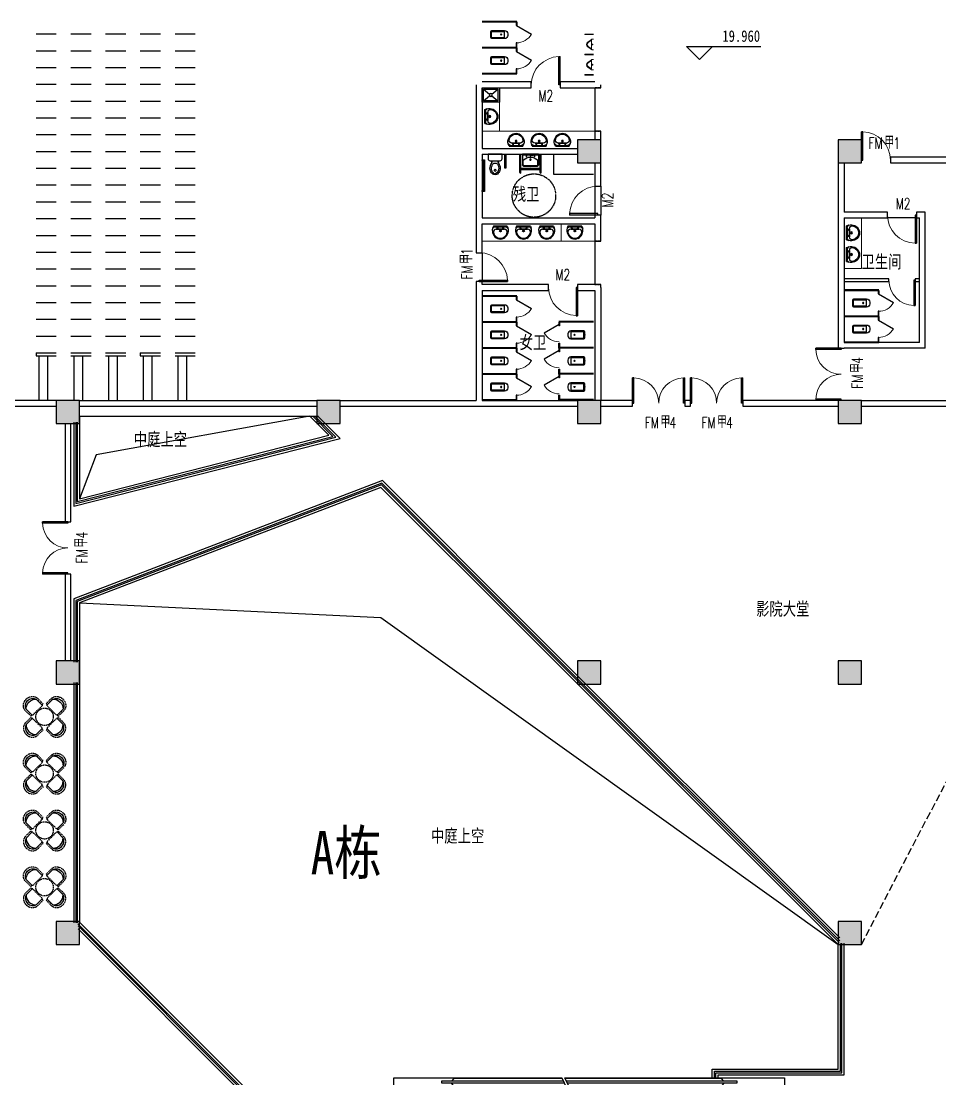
# Model space of a CAD drawing. Header units: millimetres. Extents: x 3288618 to 3380738, y 22100 to 101308.
# Drawn here: x 3326045 to 3357765, y 64648 to 101188 of the extents above; entities that cross this region are included whole.
import ezdxf

# ---------------------------------------------------------------- set-up
doc = ezdxf.new("R2010")
doc.units = ezdxf.units.MM
doc.header["$MEASUREMENT"] = 0
doc.linetypes.add('DASH', pattern=[0.35, 0.25, -0.1])
doc.linetypes.add('DASHED2', pattern=[0.375, 0.25, -0.125])
doc.layers.get('0').update_dxf_attribs({"linetype": 'CONTINUOUS'})
for name, color, linetype in [('0-商铺线', 2, 'CONTINUOUS'), ('COLUMN', 255, 'CONTINUOUS'), ('DIM_ELEV', 3, 'CONTINUOUS'), ('DIM_SYMB', 3, 'CONTINUOUS'), ('LATRINE', 6, 'CONTINUOUS'), ('LVTRY', 6, 'CONTINUOUS'), ('PUB_HATCH', 251, 'CONTINUOUS'), ('STAIR', 2, 'CONTINUOUS'), ('WALL', 255, 'CONTINUOUS'), ('WINDOW', 4, 'CONTINUOUS'), ('家具', 251, 'CONTINUOUS'), ('挑空洞投影线', 8, 'CONTINUOUS'), ('文字', 7, 'CONTINUOUS'), ('栏杆', 212, 'CONTINUOUS'), ('门窗', 40, 'CONTINUOUS')]:
    doc.layers.add(name, color=color, linetype=linetype)
doc.layers.add('A-AREA-LINE', color=4, linetype='CONTINUOUS', lineweight=15)
doc.layers.add('P-SANR-FIXT', color=6, linetype='CONTINUOUS', lineweight=15)
doc.styles.add('-宋体', font='', dxfattribs={"width": 0.8})
doc.styles.add('_TCH_DIM', font='', dxfattribs={"width": 0.8})
doc.styles.add('_TCH_SPACE', font='SIMPLEX', dxfattribs={"height": 5, "bigfont": 'GBCBIG'})
doc.styles.add('STYLE2', font='', dxfattribs={"width": 0.8, "height": 800})
doc.styles.get('-宋体').set_extended_font_data('SimSun')
doc.styles.get('_TCH_DIM').set_extended_font_data('SimSun')
doc.styles.get('STYLE2').set_extended_font_data('SimSun')

# ---------------------------------------------------------------- blocks, each defined once
blk = doc.blocks.new('单个小便斗 - 单个小便斗-V15-1F')
at = {"layer": 'P-SANR-FIXT'}
for p, q in [((-360, 300), (-340, 300)), ((-360, 300), (-360, 0)), ((-340, 300), (-340, 0)), ((-180, 0), (-180, 44)), ((-171, 73), (-82, 200)), ((-66, 189), (-147, 73)), ((-147, 73), (147, 73)), ((147, 73), (66, 189)), ((171, 73), (82, 200)), ((180, 0), (180, 44)), ((360, 300), (340, 300)), ((340, 300), (340, 0)), ((360, 300), (360, 0))]:
    blk.add_line(p, q, dxfattribs=at)
blk.add_circle((0, 35), 15, dxfattribs=at)
for centre, radius, start, end in [((-130, 44), 50, 145, 180), ((0, 143), 100, 35, 145), ((0, 143), 80, 35, 145), ((130, 44), 50, 360, 35)]:
    blk.add_arc(centre, radius, start, end, dxfattribs=at)
blk = doc.blocks.new('$TCHSYS$APDOOR2D')
blk.add_line((0.5, 0), (0, 0.866))
at = {"lineweight": 13}
blk.add_arc((0.5, 0), 1, 120, 180, dxfattribs=at)
blk = doc.blocks.new('$lvtry$00000202')
for p, q in [((-140, -40, 0), (-140, -480, 0)), ((-110, -40, 0), (-110, -470, 0)), ((100, 0, 0), (-100, 0, 0)), ((100, -30, 0), (-100, -30, 0)), ((110, -470, 0), (110, -40, 0)), ((140, -480, 0), (140, -40, 0)), ((140, -470, 0), (-140, -470, 0)), ((-30, -590, 0), (30, -590, 0))]:
    blk.add_line(p, q)
blk.add_circle((0, -359, 0), 20)
for centre, radius, start, end in [((-100, -40, 0), 40, 90, 180), ((-100, -40, 0), 10, 90, 180), ((100, -40, 0), 40, 0, 90), ((100, -40, 0), 10, 0, 90), ((-30, -480, 0), 110, 180, 270), ((30, -480, 0), 110, 270, 0)]:
    blk.add_arc(centre, radius, start, end)
blk.add_point((0, 0))
blk = doc.blocks.new('_LV12')
for p, q in [((-250, -50), (-39, -219)), ((-250, -450), (-39, -281)), ((39, -219), (250, -50)), ((39, -281), (250, -450))]:
    blk.add_line(p, q)
for points in [[(300, -500), (300, 0), (-300, 0), (-300, -500)], [(250, -450), (250, -50), (-250, -50), (-250, -450)]]:
    blk.add_lwpolyline(points, close=True)
blk.add_circle((0, -250), 50)
blk = doc.blocks.new('$plan$00000379')
for p, q in [((-575, 18), (-536, 18)), ((-572, 18), (-572, 18)), ((-536, -22), (-576, -21))]:
    blk.add_line(p, q)
for points in [[(-285, -110, -0.082371), (-434, -171, -0.174047), (-592, -152, -0.152847), (-702, -46, -0.25487), (-702, 46, -0.135193), (-607, 144, -0.19268), (-434, 171, -0.066715), (-320, 128, 0.008412), (-285, 110), (-220, 110), (-220, -110)], [(-307, -1, -0.073764), (-317, -64, -0.219411), (-337, -85, -0.018016), (-436, -122, -0.163008), (-533, -122, -0.084559), (-606, -92, -0.185519), (-666, -26, -0.252786), (-658, 39, -0.083694), (-606, 90, -0.078323), (-556, 115, -0.086951), (-477, 126, -0.071278), (-416, 114, -0.021719), (-371, 97, 0.016169), (-337, 83, -0.158768), (-324, 73, -0.168814), (-308, 12)]]:
    blk.add_lwpolyline(points, format="xyb", close=True)
for points in [[(-220, 110), (-285, 110)], [(-220, 175), (-220, -175)], [(0, 240), (-155, 240)], [(0, -240), (0, 240)], [(-285, -110), (-220, -110)], [(-155, -240), (0, -240)]]:
    blk.add_lwpolyline(points)
for points in [[(-155, 240, 0.414214), (-220, 175, 0.414214)], [(-220, -175, 0.414214), (-155, -240, 0.414214)]]:
    blk.add_lwpolyline(points, format="xyb")
for centre, radius, start, end in [((-549, -3), 33.2, 100.0495, 259.9505), ((-536, -2), 20, 270, 90)]:
    blk.add_arc(centre, radius, start, end)
blk = doc.blocks.new('_LV1')
for p, q in [((-280, 0), (280, 0)), ((-280, 0), (-280, -361)), ((280, 0), (280, -361)), ((-280, -29), (280, -29)), ((-251, -356), (-251, -214)), ((0, -29), (-90, -29)), ((-90, -29), (90, -29)), ((251, -356), (251, -215))]:
    blk.add_line(p, q)
for centre, radius in [((-139, -69), 15), ((1, -182), 24.9), ((0, -57), 8), ((139, -69), 15)]:
    blk.add_circle(centre, radius)
for centre, radius, start, end in [((-224, -361), 56, 180, 263.481), ((-223, -214), 28, 133.1543, 180), ((-223, -356), 28, 180, 263.4984), ((0, -452), 354, 46.7581, 133.1543), ((223, -356), 28, 276.5122, 0), ((224, -361), 56, 276.519, 0), ((223, -215), 28, 0, 46.7581), ((0, 1600), 2029, 263.481, 276.519), ((0, 1600), 1997, 263.4984, 276.5122)]:
    blk.add_arc(centre, radius, start, end)
blk = doc.blocks.new('_FZH')
blk.add_lwpolyline([(-0.5, -0.5), (0.5, -0.5), (0.5, 0.5), (-0.5, 0.5)], close=True)
at = {"layer": 'PUB_HATCH'}
blk.add_solid([(-0.5, -0.5), (0.5, -0.5), (-0.5, 0.5), (0.5, 0.5)], dxfattribs=at)
blk = doc.blocks.new('$DorLib2D$00000001')
for p, q in [((0.45, 0.975), (0.5, 0.975)), ((0.45, 0), (0.45, 0.975)), ((0.5, 0), (0.5, 0.975)), ((0.5, 0), (0.45, 0))]:
    blk.add_line(p, q)
at = {"lineweight": 13}
blk.add_arc((0.475, 0), 0.975, 91.4693, 180, dxfattribs=at)
blk = doc.blocks.new('$DorLib2D$00000002')
for p, q in [((-0.5, 0), (-0.5, 0.4875)), ((-0.475, 0.4875), (-0.5, 0.4875)), ((-0.475, 0), (-0.475, 0.4875)), ((0.475, 0), (0.475, 0.4875)), ((0.475, 0.4875), (0.5, 0.4875)), ((0.5, 0), (0.5, 0.4875)), ((-0.5, 0), (-0.475, 0)), ((0.5, 0), (0.475, 0))]:
    blk.add_line(p, q)
at = {"lineweight": 13}
for centre, start, end in [((-0.4875, 0), 0, 88.53072), ((0.4875, 0), 91.46928, 180)]:
    blk.add_arc(centre, 0.4875, start, end, dxfattribs=at)
blk = doc.blocks.new('$plan$00000359')
for p, q in [((239, 0), (-241, 0)), ((-238, 0), (238, 0)), ((239, 0), (269, -79)), ((-214, -36), (-272, -91)), ((-241, 0), (-271, -79)), ((-180, -23), (180, -23)), ((140, -105), (-142, -105)), ((-142, -105), (140, -105)), ((216, -37), (273, -95))]:
    blk.add_line(p, q)
for centre, radius in [((-100, -65), 16.3), ((1, -172), 31.6), ((100, -65), 16.3)]:
    blk.add_circle(centre, radius)
at = {"lineweight": 13}
blk.add_circle((1, -172), 23, dxfattribs=at)
for centre, radius, start, end in [((28, -152), 307, 166.1751, 244.7296), ((-142, -205), 100, 90, 190.5602), ((-1, -179), 243, 190.5602, 349.4398), ((-180, -73), 50, 90, 133.181), ((-29, -152), 307, 297.0639, 13.8249), ((140, -205), 100, 349.4398, 90), ((180, -73), 50, 44.5607, 90), ((-1, -201), 250, 245.8071, 296.4628)]:
    blk.add_arc(centre, radius, start, end)
blk = doc.blocks.new('FGVBBH')
at = {"layer": 'DIM_SYMB'}
for points in [[(2543475, 820011, 0, 0, 0), (2543475, 823985, 120, 0, 0), (2543475, 824435, 0, 0, 0)], [(2545323, 824414, 0, 0, 0), (2545323, 819577, 120, 0, 0), (2545323, 819127, 0, 0, 0)], [(2543475, 814209, 0, 0, 0), (2543475, 818936, 120, 0, 0), (2543475, 819386, 0, 0, 0)], [(2545323, 818593, 0, 0, 0), (2545323, 814619, 120, 0, 0), (2545323, 814279, 0, 0, 0)]]:
    blk.add_lwpolyline(points, format="xyseb", dxfattribs=at)
at = {"layer": 'STAIR'}
for p, q in [((2544349, 826054), (2542601, 826054)), ((2542601, 826054), (2542601, 820150)), ((2546197, 826054), (2544263, 826054)), ((2546197, 818470), (2546197, 826054)), ((2542716, 820096), (2542716, 824410)), ((2542716, 824410), (2542776, 824410)), ((2542776, 824410), (2542776, 820068)), ((2544174, 824410), (2544234, 824410)), ((2544174, 819415), (2544174, 824410)), ((2544234, 824410), (2544234, 819387)), ((2544564, 819233), (2544564, 824410)), ((2544564, 824410), (2544624, 824410)), ((2544624, 824410), (2544624, 819205)), ((2546022, 824410), (2546082, 824410)), ((2546022, 818551), (2546022, 824410)), ((2546082, 824410), (2546082, 818523)), ((2542630, 823874), (2542716, 823960)), ((2542630, 820136), (2542630, 823874)), ((2542875, 823887), (2542776, 823960)), ((2542875, 820022), (2542875, 823887)), ((2542875, 823754), (2544075, 823754)), ((2544174, 823960), (2544075, 823887)), ((2544075, 823887), (2544075, 819461)), ((2544234, 823960), (2544320, 823874)), ((2544320, 823874), (2544320, 819347)), ((2544320, 823874), (2544478, 823874)), ((2544478, 823874), (2544564, 823960)), ((2544478, 819273), (2544478, 823874)), ((2544723, 823887), (2544624, 823960)), ((2544723, 819158), (2544723, 823887)), ((2544723, 823754), (2545923, 823754)), ((2546022, 823960), (2545923, 823887)), ((2545923, 823887), (2545923, 818598)), ((2546082, 823960), (2546168, 823874)), ((2546168, 823874), (2546168, 818483)), ((2542875, 820022), (2542875, 823454)), ((2542875, 823454), (2544075, 823454)), ((2544075, 823454), (2542875, 823454)), ((2544075, 819461), (2544075, 823454)), ((2544723, 819158), (2544723, 823454)), ((2544723, 823454), (2545923, 823454)), ((2545923, 823454), (2544723, 823454)), ((2545923, 818598), (2545923, 823454)), ((2542875, 823154), (2544075, 823154)), ((2544723, 823154), (2545923, 823154)), ((2542875, 822854), (2544075, 822854)), ((2542875, 822554), (2544075, 822554)), ((2544723, 822854), (2545923, 822854)), ((2544723, 822554), (2545923, 822554)), ((2542875, 822254), (2544075, 822254)), ((2544723, 822254), (2545923, 822254)), ((2542875, 821954), (2544075, 821954)), ((2544723, 821954), (2545923, 821954)), ((2542875, 821654), (2544075, 821654)), ((2544723, 821654), (2545923, 821654)), ((2542875, 821354), (2544075, 821354)), ((2544723, 821354), (2545923, 821354)), ((2542875, 821054), (2544075, 821054)), ((2542875, 820754), (2544075, 820754)), ((2544723, 821054), (2545923, 821054)), ((2544723, 820754), (2545923, 820754)), ((2542875, 820454), (2544075, 820454)), ((2544723, 820454), (2545923, 820454)), ((2542601, 820150), (2543427, 819764)), ((2543361, 819685), (2542601, 820039)), ((2542601, 820039), (2542601, 812564)), ((2542630, 814635), (2542630, 820026)), ((2542716, 814209), (2542716, 819986)), ((2542875, 820154), (2544075, 820154)), ((2544723, 820154), (2545923, 820154)), ((2542776, 819958), (2542776, 814209)), ((2542875, 815054), (2542875, 819911)), ((2542875, 814622), (2542875, 819911)), ((2542875, 819854), (2542997, 819854)), ((2543233, 819854), (2544075, 819854)), ((2543361, 819685), (2543476, 819821)), ((2543476, 819821), (2543452, 819553)), ((2543452, 819553), (2543572, 819696)), ((2544349, 819223), (2543506, 819617)), ((2543572, 819696), (2544349, 819333)), ((2544723, 819854), (2545923, 819854)), ((2542875, 819554), (2543451, 819554)), ((2542875, 819254), (2544075, 819254)), ((2543453, 819554), (2543639, 819554)), ((2543875, 819554), (2544075, 819554)), ((2544075, 815054), (2544075, 819351)), ((2544075, 819351), (2544075, 814622)), ((2544174, 814209), (2544174, 819304)), ((2544234, 819276), (2544234, 814209)), ((2544349, 819333), (2544449, 819286)), ((2544449, 819286), (2545275, 818900)), ((2544723, 819554), (2545923, 819554)), ((2544723, 819254), (2545923, 819254)), ((2542875, 818954), (2544075, 818954)), ((2544320, 819236), (2544320, 814635)), ((2544449, 819176), (2544349, 819223)), ((2545209, 818821), (2544449, 819176)), ((2544478, 814635), (2544478, 819162)), ((2544564, 814209), (2544564, 819122)), ((2544624, 819094), (2544624, 814209)), ((2544723, 815054), (2544723, 819048)), ((2544723, 814622), (2544723, 819048)), ((2544723, 818954), (2544924, 818954)), ((2545160, 818954), (2545321, 818954)), ((2545209, 818821), (2545324, 818958)), ((2545324, 818958), (2545300, 818690)), ((2545326, 818954), (2545923, 818954)), ((2542875, 818654), (2544075, 818654)), ((2544723, 818654), (2545566, 818654)), ((2545300, 818690), (2545420, 818833)), ((2546197, 818359), (2545354, 818754)), ((2545420, 818833), (2546197, 818470)), ((2545802, 818654), (2545923, 818654)), ((2542875, 818354), (2544075, 818354)), ((2544723, 818354), (2545923, 818354)), ((2545923, 815054), (2545923, 818487)), ((2545923, 818487), (2545923, 814622)), ((2546022, 814209), (2546022, 818441)), ((2546082, 818413), (2546082, 814209)), ((2546168, 818373), (2546168, 814635)), ((2546197, 812564), (2546197, 818359)), ((2542875, 818054), (2544075, 818054)), ((2544723, 818054), (2545923, 818054)), ((2542875, 817754), (2544075, 817754)), ((2542875, 817454), (2544075, 817454)), ((2544723, 817754), (2545923, 817754)), ((2544723, 817454), (2545923, 817454)), ((2542875, 817154), (2544075, 817154)), ((2544723, 817154), (2545923, 817154)), ((2542875, 816854), (2544075, 816854)), ((2544723, 816854), (2545923, 816854)), ((2542875, 816554), (2544075, 816554)), ((2544723, 816554), (2545923, 816554)), ((2542875, 816254), (2544075, 816254)), ((2542875, 815954), (2544075, 815954)), ((2544723, 816254), (2545923, 816254)), ((2544723, 815954), (2545923, 815954)), ((2542875, 815654), (2544075, 815654)), ((2544723, 815654), (2545923, 815654)), ((2542875, 815354), (2544075, 815354)), ((2544723, 815354), (2545923, 815354)), ((2542875, 815054), (2544075, 815054)), ((2544075, 815054), (2542875, 815054)), ((2544723, 815054), (2545923, 815054)), ((2545923, 815054), (2544723, 815054)), ((2542716, 814549), (2542630, 814635)), ((2542776, 814549), (2542875, 814622)), ((2542875, 814754), (2544075, 814754)), ((2544075, 814622), (2544174, 814549)), ((2544320, 814635), (2544234, 814549)), ((2544320, 814635), (2544478, 814635)), ((2544564, 814549), (2544478, 814635)), ((2544624, 814549), (2544723, 814622)), ((2544723, 814754), (2545923, 814754)), ((2545923, 814622), (2546022, 814549)), ((2546168, 814635), (2546082, 814549)), ((2542776, 814209), (2542716, 814209)), ((2544234, 814209), (2544174, 814209)), ((2544624, 814209), (2544564, 814209)), ((2546082, 814209), (2546022, 814209)), ((2542601, 812564), (2544349, 812564)), ((2544349, 812564), (2546197, 812564))]:
    blk.add_line(p, q, dxfattribs=at)
at = {"layer": 'DIM_SYMB', "color": 7, "style": '_TCH_DIM', "width": 0.8}
for s, p in [('上', (2543268, 824641)), ('下', (2545121, 824567)), ('上', (2543268, 813526)), ('下', (2545121, 813526))]:
    blk.add_text(s, height=399, dxfattribs=at).set_placement(p)
blk = doc.blocks.new('erw')
at = {"layer": '家具', "ltscale": 50}
for p, q in [((2622761, 1055653), (2622563, 1055851)), ((2622945, 1055653), (2623142, 1055851)), ((2622411, 1055304), (2622214, 1055501)), ((2623294, 1055304), (2623492, 1055501)), ((2622411, 1055174), (2622214, 1054976)), ((2623294, 1055174), (2623492, 1054976)), ((2622761, 1054824), (2622563, 1054627)), ((2622945, 1054824), (2623142, 1054627))]:
    blk.add_line(p, q, dxfattribs=at)
at = {"layer": '家具', "linetype": 'DASHED2', "lineweight": -3, "ltscale": 150}
for p, q in [((2622802, 1055686), (2622602, 1055886)), ((2622765, 1055648), (2622802, 1055686)), ((2622903, 1055686), (2623103, 1055886)), ((2622941, 1055648), (2622903, 1055686)), ((2622378, 1055262), (2622176, 1055464)), ((2622378, 1055262), (2622415, 1055299)), ((2622452, 1055306), (2622759, 1055612)), ((2623253, 1055306), (2622946, 1055612)), ((2623327, 1055262), (2623290, 1055299)), ((2623327, 1055262), (2623529, 1055464)), ((2622378, 1055216), (2622176, 1055014)), ((2622378, 1055216), (2622415, 1055178)), ((2622452, 1055172), (2622759, 1054865)), ((2623253, 1055172), (2622946, 1054865)), ((2623327, 1055216), (2623290, 1055178)), ((2623327, 1055216), (2623529, 1055014)), ((2622802, 1054791), (2622602, 1054591)), ((2622765, 1054829), (2622802, 1054791)), ((2622941, 1054829), (2622903, 1054791)), ((2622903, 1054791), (2623103, 1054591))]:
    blk.add_line(p, q, dxfattribs=at)
blk.add_circle((2622853, 1055239), 300, dxfattribs=at)
at = {"layer": '家具', "linetype": 'DASHED2', "lineweight": -3, "ltscale": 150, "extrusion": (0, 0, -1)}
for centre, major_axis, start_param, end_param in [((2622412, 1055652), (214, 214), 3.26463, 6.171081), ((2623293, 1055652), (-214, 214), 0.112104, 3.018556), ((2622432, 1055325), (21.2, 21.2), 1.570796, 3.141593), ((2622739, 1055632), (21.2, 21.2), 0, 1.570796), ((2622966, 1055632), (-21.2, 21.2), -1.570796, 0), ((2623273, 1055325), (-21.2, 21.2), 3.141593, 4.712389)]:
    blk.add_ellipse(centre, major_axis=major_axis, ratio=0.916667, start_param=start_param, end_param=end_param, dxfattribs=at)
at = {"layer": '家具', "ltscale": 50, "extrusion": (0, 0, -1)}
for centre, major_axis, start_param, end_param in [((2622432, 1055632), (181, 181), 3.407738, 6.01704), ((2622523, 1055541), (228, 228), 3.841044, 5.583734), ((2623273, 1055632), (-181, 181), 0.266145, 2.875448), ((2623182, 1055541), (-228, 228), 0.699451, 2.442141)]:
    blk.add_ellipse(centre, major_axis=major_axis, ratio=0.916667, start_param=start_param, end_param=end_param, dxfattribs=at)
at = {"layer": '家具', "linetype": 'DASHED2', "lineweight": -3, "ltscale": 150}
for centre, major_axis, start_param, end_param in [((2622412, 1054826), (-214, 214), 0.123037, 3.029489), ((2622432, 1055153), (-21.2, 21.2), 4.712389, 6.283185), ((2623293, 1054826), (214, 214), 3.253697, 6.160148), ((2623273, 1055153), (21.2, 21.2), 0, 1.570796), ((2622739, 1054846), (-21.2, 21.2), 3.141593, 4.712389), ((2622966, 1054846), (21.2, 21.2), 1.570796, 3.141593)]:
    blk.add_ellipse(centre, major_axis=major_axis, ratio=0.916667, start_param=start_param, end_param=end_param, dxfattribs=at)
at = {"layer": '家具', "ltscale": 50}
for centre, major_axis, start_param, end_param in [((2622432, 1054845), (-181, 181), 0.266145, 2.875448), ((2622523, 1054936), (-228, 228), 0.699451, 2.442141), ((2623273, 1054845), (181, 181), 3.407738, 6.01704), ((2623182, 1054936), (228, 228), 3.841044, 5.583734)]:
    blk.add_ellipse(centre, major_axis=major_axis, ratio=0.916667, start_param=start_param, end_param=end_param, dxfattribs=at)

msp = doc.modelspace()

# ---------------------------------------------------------------- linework, layer by layer
at = {"layer": 'A-AREA-LINE'}
msp.add_line((3328058.4, 81088.6), (3328058.4, 70088.5), dxfattribs=at)
at = {"layer": 'DIM_ELEV'}
for p, q in [((3349467.3, 99866.9), (3349017.3, 100316.9)), ((3349017.3, 100316.9), (3351589, 100316.9)), ((3349467.3, 99866.9), (3349917.3, 100316.9))]:
    msp.add_line(p, q, dxfattribs=at)
at = {"layer": 'LATRINE'}
for p, q in [((3341958.4, 101188.5), (3343158.4, 101188.5)), ((3341958.4, 101188.5), (3343133.4, 101188.5)), ((3341958.4, 101188.5), (3343158.4, 101188.5)), ((3341958.4, 101188.5), (3343133.4, 101188.5)), ((3341958.4, 101163.5), (3343158.4, 101163.5)), ((3341958.4, 101163.5), (3343158.4, 101163.5)), ((3343133.4, 101163.5), (3343133.4, 101038.5)), ((3343133.4, 101038.5), (3343158.4, 101038.5)), ((3343158.4, 101163.5), (3343158.4, 101038.5)), ((3341958.4, 100288.5), (3343158.4, 100288.5)), ((3341958.4, 100288.5), (3343133.4, 100288.5)), ((3341958.4, 100263.5), (3343158.4, 100263.5)), ((3343133.4, 100438.5), (3343133.4, 100288.5)), ((3343158.4, 100438.5), (3343133.4, 100438.5)), ((3343133.4, 100263.5), (3343133.4, 100138.5)), ((3343133.4, 100138.5), (3343158.4, 100138.5)), ((3343158.4, 100263.5), (3343158.4, 100438.5)), ((3343158.4, 100263.5), (3343158.4, 100138.5)), ((3343133.4, 99538.5), (3343133.4, 99388.5)), ((3343158.4, 99538.5), (3343133.4, 99538.5)), ((3343158.4, 99363.5), (3343158.4, 99538.5)), ((3341958.4, 99388.5), (3343158.4, 99388.5)), ((3341958.4, 99388.5), (3343133.4, 99388.5)), ((3341958.4, 99363.5), (3343158.4, 99363.5)), ((3343260.5, 95958.5), (3343260.5, 96580.5)), ((3343300.5, 96108.5), (3343300.5, 96580.5)), ((3343960.5, 96108.5), (3343960.5, 96580.5)), ((3344000.5, 95958.5), (3344000.5, 96580.5)), ((3344438.5, 96588.5), (3345258.4, 96588.5)), ((3344438.5, 95888.1), (3344438.5, 96588.5)), ((3343300.5, 96108.5), (3343960.5, 96108.5)), ((3343300.5, 96068.5), (3343960.5, 96068.5)), ((3343300.5, 95958.5), (3343300.5, 96068.5)), ((3343960.5, 95958.5), (3343960.5, 96068.5)), ((3345808.4, 95888.1), (3344438.5, 95888.1)), ((3356008.4, 92288.9), (3354458.4, 92288.9)), ((3354458.4, 92288.9), (3354458.4, 92188.9)), ((3354458.4, 92188.9), (3356008.4, 92188.9)), ((3356008.4, 92188.9), (3356008.4, 92288.9)), ((3357058.4, 92288.9), (3356908.4, 92288.9)), ((3356908.4, 92288.9), (3356908.4, 92188.9)), ((3356908.4, 92188.9), (3357058.4, 92188.9)), ((3357058.4, 92188.9), (3357058.4, 92288.9)), ((3354458.4, 91913.5), (3355658.4, 91913.5)), ((3354458.4, 91913.5), (3355633.4, 91913.5)), ((3354458.4, 91888.5), (3355658.4, 91888.5)), ((3355633.4, 91888.5), (3355633.4, 91763.5)), ((3355633.4, 91763.5), (3355658.4, 91763.5)), ((3355658.4, 91888.5), (3355658.4, 91763.5)), ((3341958.4, 91713.5), (3343158.4, 91713.5)), ((3341958.4, 91713.5), (3343133.4, 91713.5)), ((3341958.4, 91713.5), (3343158.4, 91713.5)), ((3341958.4, 91713.5), (3343133.4, 91713.5)), ((3341958.4, 91688.5), (3343158.4, 91688.5)), ((3341958.4, 91688.5), (3343158.4, 91688.5)), ((3343133.4, 91688.5), (3343133.4, 91563.5)), ((3343133.4, 91563.5), (3343158.4, 91563.5)), ((3343158.4, 91688.5), (3343158.4, 91563.5)), ((3354458.4, 91013.5), (3355658.4, 91013.5)), ((3354458.4, 91013.5), (3355633.4, 91013.5)), ((3354458.4, 91013.5), (3355658.4, 91013.5)), ((3354458.4, 91013.5), (3355633.4, 91013.5)), ((3354458.4, 90988.5), (3355658.4, 90988.5)), ((3354458.4, 90988.5), (3355658.4, 90988.5)), ((3355633.4, 91163.5), (3355633.4, 91013.5)), ((3355658.4, 91163.5), (3355633.4, 91163.5)), ((3355633.4, 90988.5), (3355633.4, 90863.5)), ((3355658.4, 90988.5), (3355658.4, 91163.5)), ((3355658.4, 90988.5), (3355658.4, 90863.5)), ((3341958.4, 90813.5), (3343158.4, 90813.5)), ((3341958.4, 90813.5), (3343133.4, 90813.5)), ((3341958.4, 90813.5), (3343158.4, 90813.5)), ((3341958.4, 90813.5), (3343133.4, 90813.5)), ((3341958.4, 90788.5), (3343158.4, 90788.5)), ((3341958.4, 90788.5), (3343158.4, 90788.5)), ((3343133.4, 90963.5), (3343133.4, 90813.5)), ((3343158.4, 90963.5), (3343133.4, 90963.5)), ((3343133.4, 90788.5), (3343133.4, 90663.5)), ((3343133.4, 90663.5), (3343158.4, 90663.5)), ((3343158.4, 90788.5), (3343158.4, 90963.5)), ((3343158.4, 90788.5), (3343158.4, 90663.5)), ((3345808.4, 90813.5), (3344608.4, 90813.5)), ((3345808.4, 90813.5), (3344608.4, 90813.5)), ((3345808.4, 90788.5), (3344608.4, 90788.5)), ((3344608.4, 90788.5), (3344608.4, 90663.5)), ((3345808.4, 90788.5), (3344608.4, 90788.5)), ((3344633.4, 90663.5), (3344608.4, 90663.5)), ((3345808.4, 90813.5), (3344633.4, 90813.5)), ((3345808.4, 90813.5), (3344633.4, 90813.5)), ((3344633.4, 90788.5), (3344633.4, 90663.5)), ((3355633.4, 90863.5), (3355658.4, 90863.5)), ((3355633.4, 90263.5), (3355633.4, 90113.5)), ((3355658.4, 90263.5), (3355633.4, 90263.5)), ((3355658.4, 90088.5), (3355658.4, 90263.5)), ((3341958.4, 89913.5), (3343158.4, 89913.5)), ((3341958.4, 89913.5), (3343133.4, 89913.5)), ((3343133.4, 90063.5), (3343133.4, 89913.5)), ((3343158.4, 90063.5), (3343133.4, 90063.5)), ((3343158.4, 89888.5), (3343158.4, 90063.5)), ((3344608.4, 90063.5), (3344633.4, 90063.5)), ((3344608.4, 89888.5), (3344608.4, 90063.5)), ((3345808.4, 89913.5), (3344608.4, 89913.5)), ((3344633.4, 90063.5), (3344633.4, 89913.5)), ((3345808.4, 89913.5), (3344633.4, 89913.5)), ((3354458.4, 90113.5), (3355658.4, 90113.5)), ((3354458.4, 90113.5), (3355633.4, 90113.5)), ((3354458.4, 90088.5), (3355658.4, 90088.5)), ((3341958.4, 89888.5), (3343158.4, 89888.5)), ((3343133.4, 89888.5), (3343133.4, 89763.5)), ((3343133.4, 89763.5), (3343158.4, 89763.5)), ((3343158.4, 89888.5), (3343158.4, 89763.5)), ((3345808.4, 89888.5), (3344608.4, 89888.5)), ((3344608.4, 89888.5), (3344608.4, 89763.5)), ((3344633.4, 89763.5), (3344608.4, 89763.5)), ((3344633.4, 89888.5), (3344633.4, 89763.5)), ((3343133.4, 89163.5), (3343133.4, 89013.5)), ((3343158.4, 89163.5), (3343133.4, 89163.5)), ((3343158.4, 88988.5), (3343158.4, 89163.5)), ((3344608.4, 89163.5), (3344633.4, 89163.5)), ((3344608.4, 88988.5), (3344608.4, 89163.5)), ((3344633.4, 89163.5), (3344633.4, 89013.5)), ((3341958.4, 89013.5), (3343158.4, 89013.5)), ((3341958.4, 89013.5), (3343133.4, 89013.5)), ((3341958.4, 88988.5), (3343158.4, 88988.5)), ((3343133.4, 88988.5), (3343133.4, 88863.5)), ((3343133.4, 88863.5), (3343158.4, 88863.5)), ((3343158.4, 88988.5), (3343158.4, 88863.5)), ((3345808.4, 89013.5), (3344608.4, 89013.5)), ((3345808.4, 88988.5), (3344608.4, 88988.5)), ((3344608.4, 88988.5), (3344608.4, 88863.5)), ((3344633.4, 88863.5), (3344608.4, 88863.5)), ((3345808.4, 89013.5), (3344633.4, 89013.5)), ((3344633.4, 88988.5), (3344633.4, 88863.5)), ((3341958.4, 88113.5), (3343158.4, 88113.5)), ((3341958.4, 88113.5), (3343133.4, 88113.5)), ((3341958.4, 88088.5), (3343158.4, 88088.5)), ((3343133.4, 88263.5), (3343133.4, 88113.5)), ((3343158.4, 88263.5), (3343133.4, 88263.5)), ((3343158.4, 88088.5), (3343158.4, 88263.5)), ((3344608.4, 88263.5), (3344633.4, 88263.5)), ((3344608.4, 88088.5), (3344608.4, 88263.5)), ((3345808.4, 88113.5), (3344608.4, 88113.5)), ((3345808.4, 88088.5), (3344608.4, 88088.5)), ((3344633.4, 88263.5), (3344633.4, 88113.5)), ((3345808.4, 88113.5), (3344633.4, 88113.5))]:
    msp.add_line(p, q, dxfattribs=at)
msp.add_lwpolyline([(3342742.4, 96226.5), (3342742.4, 96588.5), (3342774.4, 96588.5), (3342774.4, 96108.5), (3342742.4, 96108.5), (3342742.4, 96226.5)], dxfattribs=at)
msp.add_lwpolyline([(3341958.4, 95302), (3341958.4, 95334), (3341998.4, 95334, 0.4142136), (3342008.4, 95344), (3342008.4, 96360, 0.4142136), (3341998.4, 96370), (3341958.4, 96370), (3341958.4, 96402), (3342030.4, 96402, -0.4142136), (3342040.4, 96392), (3342040.4, 95312, -0.4142136), (3342030.4, 95302), (3341958.4, 95302)], format="xyb", dxfattribs=at)
at = {"layer": 'LATRINE', "linetype": 'DASH'}
msp.add_circle((3343750.4, 95163.2), 750, dxfattribs=at)
at = {"layer": 'LATRINE'}
for centre, start, end in [((3343300.5, 96088.5), 90, 270), ((3343960.5, 96088.5), 270, 90), ((3343280.5, 95958.5), 180, 0), ((3343980.5, 95958.5), 180, 0)]:
    msp.add_arc(centre, 20, start, end, dxfattribs=at)
at = {"layer": 'P-SANR-FIXT'}
for p, q in [((3342558.4, 97388.5), (3342558.4, 98888.5)), ((3341958.4, 97388.5), (3345858.4, 97388.5)), ((3355058.4, 94388.5), (3355058.4, 92638.5)), ((3344689.5, 93588.5), (3344689.5, 94188.5)), ((3342558.4, 93588.5), (3341958.4, 93588.5)), ((3342558.4, 93588.5), (3345858.4, 93588.5)), ((3355058.4, 92638.5), (3354458.4, 92638.5))]:
    msp.add_line(p, q, dxfattribs=at)
at = {"layer": 'STAIR'}
for p, q in [((3327858.4, 87338.5), (3327858.4, 84430.7)), ((3328058.4, 87538.5), (3336308.4, 87538.5)), ((3328058.4, 87538.5), (3328058.4, 84688.1)), ((3336008.4, 87538.5), (3336664.4, 86882.5)), ((3336664.4, 86882.5), (3336008.4, 87538.5)), ((3337054.2, 86775.5), (3336291.3, 87538.5)), ((3327858.4, 84430.7), (3337054.2, 86775.5)), ((3328058.4, 84688.1), (3336664.4, 86882.5)), ((3338466.6, 85080.3), (3328058.4, 81088.6)), ((3338466.6, 85080.3), (3343490.6, 80056.2)), ((3343490.6, 80056.2), (3338466.6, 85080.3)), ((3328058.4, 81088.6), (3328058.4, 70059.2)), ((3343490.6, 80056.2), (3354258.4, 69288.5)), ((3354258.4, 69288.5), (3343490.6, 80056.2)), ((3354308.4, 69521.3), (3343632.1, 80197.7)), ((3328008.4, 69826.3), (3336796.3, 61038.5)), ((3328058.4, 70059.2), (3337029.1, 61088.5))]:
    msp.add_line(p, q, dxfattribs=at)
for points in [[(3343632.1, 80197.7), (3338516.2, 85313.5), (3327858.4, 81226.1), (3327858.4, 79038.5)], [(3327858.4, 78338.5), (3327858.4, 70038.5)], [(3349907.1, 64684.5), (3349907.1, 64984.5), (3354258.4, 64984.5), (3354258.4, 69317.8)], [(3350107.1, 64684.5), (3350107.1, 64784.5), (3354458.4, 64784.5), (3354458.4, 69338.5)]]:
    msp.add_lwpolyline(points, dxfattribs=at)
at = {"layer": 'WALL'}
for p, q in [((3343658, 99088.5), (3341958.4, 99088.5)), ((3343658, 98888.5), (3343658, 99088.5)), ((3345858.4, 99088.5), (3344658, 99088.5)), ((3344658, 99088.5), (3344658, 98888.5)), ((3341758.4, 98988.5), (3341758.4, 96688.5)), ((3341958.4, 98888.5), (3343658, 98888.5)), ((3341958.4, 98888.5), (3341958.4, 96788.5)), ((3344658, 98888.5), (3345858.4, 98888.5)), ((3345858.4, 98888.5), (3346058.4, 98888.5)), ((3346058.4, 98888.5), (3346058.4, 98988.5)), ((3346058.4, 97388.5), (3345858.4, 97388.5)), ((3345858.4, 97388.5), (3345858.4, 97088.5)), ((3346058.4, 97088.5), (3346058.4, 97388.5)), ((3341758.4, 96688.5), (3341758.4, 94288.5)), ((3341958.4, 96788.5), (3345258.4, 96788.5)), ((3341958.4, 96588.5), (3341958.4, 94388.5)), ((3341958.4, 96588.5), (3345258.4, 96588.5)), ((3363258.4, 96488.5), (3356058.4, 96488.5)), ((3356058.4, 96488.5), (3356058.4, 96288.5)), ((3345858.4, 96288.5), (3345858.4, 95488.5)), ((3346058.4, 95488.5), (3346058.4, 96288.5)), ((3354258.4, 96288.5), (3354258.4, 94488.5)), ((3354458.4, 96288.5), (3354458.4, 94588.5)), ((3356058.4, 96288.5), (3363258.4, 96288.5)), ((3345858.4, 95488.5), (3346058.4, 95488.5)), ((3341758.4, 94288.5), (3341758.4, 93188.5)), ((3341958.4, 94388.5), (3345858.4, 94388.5)), ((3346058.4, 94488.5), (3345858.4, 94488.5)), ((3345858.4, 94488.5), (3345858.4, 94388.5)), ((3346058.4, 94288.5), (3346058.4, 94488.5)), ((3346058.4, 93588.5), (3346058.4, 94288.5)), ((3354258.4, 94488.5), (3354258.4, 89988.5)), ((3355958.4, 94588.5), (3354458.4, 94588.5)), ((3354458.4, 94388.5), (3355958.4, 94388.5)), ((3354458.4, 94388.5), (3354458.4, 90088.5)), ((3355958.4, 94388.5), (3355958.4, 94588.5)), ((3357258.4, 94588.5), (3356958.4, 94588.5)), ((3356958.4, 94588.5), (3356958.4, 94388.5)), ((3356958.4, 94388.5), (3357058.4, 94388.5)), ((3357058.4, 90088.5), (3357058.4, 94388.5)), ((3357258.4, 89888.5), (3357258.4, 94588.5)), ((3341958.4, 93188.5), (3341958.4, 94188.5)), ((3341958.4, 94188.5), (3345858.4, 94188.5)), ((3345858.4, 94188.5), (3345858.4, 93588.5)), ((3345858.4, 93588.5), (3346058.4, 93588.5)), ((3341758.4, 93188.5), (3341958.4, 93188.5)), ((3341958.4, 92188.5), (3341758.4, 92188.5)), ((3341758.4, 92188.5), (3341758.4, 91988.5)), ((3341958.4, 92088.5), (3341958.4, 92188.5)), ((3344258.4, 92088.5), (3341958.4, 92088.5)), ((3344258.4, 91888.5), (3344258.4, 92088.5)), ((3345858.4, 92088.5), (3345258.4, 92088.5)), ((3345258.4, 92088.5), (3345258.4, 91888.5)), ((3346058.4, 92088.5), (3345858.4, 92088.5)), ((3346058.4, 91988.5), (3346058.4, 92088.5)), ((3341758.4, 91988.5), (3341758.4, 88088.5)), ((3341958.4, 91888.5), (3344258.4, 91888.5)), ((3341958.4, 91888.5), (3341958.4, 88088.5)), ((3345258.4, 91888.5), (3345858.4, 91888.5)), ((3345858.4, 91888.5), (3345858.4, 88088.5)), ((3346058.4, 91988.5), (3346058.4, 88088.5)), ((3354258.4, 89988.5), (3354258.4, 89888.5)), ((3357058.4, 90088.5), (3354458.4, 90088.5)), ((3354258.4, 89888.5), (3354458.4, 89888.5)), ((3357258.4, 89888.5), (3354458.4, 89888.5)), ((3327258.4, 88088.5), (3324658.4, 88088.5)), ((3328058.4, 88088.5), (3336258.4, 88088.5)), ((3337058.4, 88088.5), (3341758.4, 88088.5)), ((3341958.4, 88088.5), (3345258.4, 88088.5)), ((3347158.4, 88088.5), (3346058.4, 88088.5)), ((3347158.4, 87888.5), (3347158.4, 88088.5)), ((3349158.4, 88088.5), (3348958.4, 88088.5)), ((3348958.4, 88088.5), (3348958.4, 87888.5)), ((3349158.4, 87888.5), (3349158.4, 88088.5)), ((3354258.4, 88088.5), (3350958.4, 88088.5)), ((3350958.4, 88088.5), (3350958.4, 87888.5)), ((3355058.4, 88088.5), (3363258.4, 88088.5)), ((3324658.4, 87888.5), (3327258.4, 87888.5)), ((3328058.4, 87888.5), (3336258.4, 87888.5)), ((3337058.4, 87888.5), (3341858.4, 87888.5)), ((3341858.4, 87888.5), (3345258.4, 87888.5)), ((3346058.4, 87888.5), (3347158.4, 87888.5)), ((3348958.4, 87888.5), (3349158.4, 87888.5)), ((3350958.4, 87888.5), (3354258.4, 87888.5)), ((3355058.4, 87888.5), (3363258.4, 87888.5)), ((3327558.4, 87288.5), (3327558.4, 83888)), ((3327758.4, 83888), (3327758.4, 87288.5)), ((3327558.4, 83888), (3327758.4, 83888)), ((3327758.4, 82088), (3327558.4, 82088)), ((3327558.4, 82088), (3327558.4, 79088.5)), ((3327758.4, 79088.5), (3327758.4, 82088))]:
    msp.add_line(p, q, dxfattribs=at)
at = {"layer": 'WINDOW', "linetype": 'DASH'}
for p, q in [((3346058.4, 98888.5), (3345858.4, 98888.5)), ((3345858.4, 97388.5), (3346058.4, 97388.5)), ((3346058.4, 93588.5), (3345858.4, 93588.5)), ((3345858.4, 92088.5), (3346058.4, 92088.5))]:
    msp.add_line(p, q, dxfattribs=at)
at = {"layer": 'WINDOW'}
for p, q in [((3345858.4, 98888.5, 800), (3345858.4, 97388.5, 800)), ((3345858.4, 95488.5), (3345858.4, 94488.5)), ((3346058.4, 95488.5), (3346058.4, 94488.5)), ((3356958.4, 94388.5), (3355958.4, 94388.5)), ((3345858.4, 93588.5, 800), (3345858.4, 92088.5, 800)), ((3341958.4, 93188.5), (3341958.4, 92188.5))]:
    msp.add_line(p, q, dxfattribs=at)
at = {"layer": '家具'}
for p, q in [((3326558.5, 100748.5), (3327258.5, 100748.5)), ((3327758.5, 100748.5), (3328458.5, 100748.5)), ((3328958.5, 100748.5), (3329658.5, 100748.5)), ((3330158.5, 100748.5), (3330858.5, 100748.5)), ((3331358.5, 100748.5), (3332058.5, 100748.5)), ((3326558.5, 100168.5), (3327258.5, 100168.5)), ((3327758.5, 100168.5), (3328458.5, 100168.5)), ((3328958.5, 100168.5), (3329658.5, 100168.5)), ((3330158.5, 100168.5), (3330858.5, 100168.5)), ((3331358.5, 100168.5), (3332058.5, 100168.5)), ((3326558.5, 99588.5), (3327258.5, 99588.5)), ((3327758.5, 99588.5), (3328458.5, 99588.5)), ((3328958.5, 99588.5), (3329658.5, 99588.5)), ((3330158.5, 99588.5), (3330858.5, 99588.5)), ((3331358.5, 99588.5), (3332058.5, 99588.5)), ((3326558.5, 99008.5), (3327258.5, 99008.5)), ((3327758.5, 99008.5), (3328458.5, 99008.5)), ((3328958.5, 99008.5), (3329658.5, 99008.5)), ((3330158.5, 99008.5), (3330858.5, 99008.5)), ((3331358.5, 99008.5), (3332058.5, 99008.5)), ((3326558.5, 98428.5), (3327258.5, 98428.5)), ((3327758.5, 98428.5), (3328458.5, 98428.5)), ((3328958.5, 98428.5), (3329658.5, 98428.5)), ((3330158.5, 98428.5), (3330858.5, 98428.5)), ((3331358.5, 98428.5), (3332058.5, 98428.5)), ((3326558.5, 97848.5), (3327258.5, 97848.5)), ((3327758.5, 97848.5), (3328458.5, 97848.5)), ((3328958.5, 97848.5), (3329658.5, 97848.5)), ((3330158.5, 97848.5), (3330858.5, 97848.5)), ((3331358.5, 97848.5), (3332058.5, 97848.5)), ((3326558.5, 97268.5), (3327258.5, 97268.5)), ((3327758.5, 97268.5), (3328458.5, 97268.5)), ((3328958.5, 97268.5), (3329658.5, 97268.5)), ((3330158.5, 97268.5), (3330858.5, 97268.5)), ((3331358.5, 97268.5), (3332058.5, 97268.5)), ((3326558.5, 96688.5), (3327258.5, 96688.5)), ((3327758.5, 96688.5), (3328458.5, 96688.5)), ((3328958.5, 96688.5), (3329658.5, 96688.5)), ((3330158.5, 96688.5), (3330858.5, 96688.5)), ((3331358.5, 96688.5), (3332058.5, 96688.5)), ((3326558.5, 96108.5), (3327258.5, 96108.5)), ((3327758.5, 96108.5), (3328458.5, 96108.5)), ((3328958.5, 96108.5), (3329658.5, 96108.5)), ((3330158.5, 96108.5), (3330858.5, 96108.5)), ((3331358.5, 96108.5), (3332058.5, 96108.5)), ((3326558.5, 95528.5), (3327258.5, 95528.5)), ((3327758.5, 95528.5), (3328458.5, 95528.5)), ((3328958.5, 95528.5), (3329658.5, 95528.5)), ((3330158.5, 95528.5), (3330858.5, 95528.5)), ((3331358.5, 95528.5), (3332058.5, 95528.5)), ((3326558.5, 94948.5), (3327258.5, 94948.5)), ((3327758.5, 94948.5), (3328458.5, 94948.5)), ((3328958.5, 94948.5), (3329658.5, 94948.5)), ((3330158.5, 94948.5), (3330858.5, 94948.5)), ((3331358.5, 94948.5), (3332058.5, 94948.5)), ((3326558.5, 94368.5), (3327258.5, 94368.5)), ((3327758.5, 94368.5), (3328458.5, 94368.5)), ((3328958.5, 94368.5), (3329658.5, 94368.5)), ((3330158.5, 94368.5), (3330858.5, 94368.5)), ((3331358.5, 94368.5), (3332058.5, 94368.5)), ((3326558.5, 93788.5), (3327258.5, 93788.5)), ((3327758.5, 93788.5), (3328458.5, 93788.5)), ((3328958.5, 93788.5), (3329658.5, 93788.5)), ((3330158.5, 93788.5), (3330858.5, 93788.5)), ((3331358.5, 93788.5), (3332058.5, 93788.5)), ((3326558.5, 93208.5), (3327258.5, 93208.5)), ((3327758.5, 93208.5), (3328458.5, 93208.5)), ((3328958.5, 93208.5), (3329658.5, 93208.5)), ((3330158.5, 93208.5), (3330858.5, 93208.5)), ((3331358.5, 93208.5), (3332058.5, 93208.5)), ((3326558.5, 92628.5), (3327258.5, 92628.5)), ((3327758.5, 92628.5), (3328458.5, 92628.5)), ((3328958.5, 92628.5), (3329658.5, 92628.5)), ((3330158.5, 92628.5), (3330858.5, 92628.5)), ((3331358.5, 92628.5), (3332058.5, 92628.5)), ((3326558.5, 92048.5), (3327258.5, 92048.5)), ((3327758.5, 92048.5), (3328458.5, 92048.5)), ((3328958.5, 92048.5), (3329658.5, 92048.5)), ((3330158.5, 92048.5), (3330858.5, 92048.5)), ((3331358.5, 92048.5), (3332058.5, 92048.5)), ((3326558.5, 91468.5), (3327258.5, 91468.5)), ((3326558.5, 91468.5), (3327258.5, 91468.5)), ((3327758.5, 91468.5), (3328458.5, 91468.5)), ((3327758.5, 91468.5), (3328458.5, 91468.5)), ((3328958.5, 91468.5), (3329658.5, 91468.5)), ((3328958.5, 91468.5), (3329658.5, 91468.5)), ((3330158.5, 91468.5), (3330858.5, 91468.5)), ((3330158.5, 91468.5), (3330858.5, 91468.5)), ((3331358.5, 91468.5), (3332058.5, 91468.5)), ((3331358.5, 91468.5), (3332058.5, 91468.5)), ((3326558.5, 90888.5), (3327258.5, 90888.5)), ((3327758.5, 90888.5), (3328458.5, 90888.5)), ((3328958.5, 90888.5), (3329658.5, 90888.5)), ((3330158.5, 90888.5), (3330858.5, 90888.5)), ((3331358.5, 90888.5), (3332058.5, 90888.5)), ((3326558.5, 90308.5), (3327258.5, 90308.5)), ((3327758.5, 90308.5), (3328458.5, 90308.5)), ((3328958.5, 90308.5), (3329658.5, 90308.5)), ((3330158.5, 90308.5), (3330858.5, 90308.5)), ((3331358.5, 90308.5), (3332058.5, 90308.5)), ((3326558.5, 89728.5), (3327258.5, 89728.5)), ((3326558.5, 89728.5), (3327258.5, 89728.5)), ((3326558.5, 89728.5), (3326558.5, 89628.5)), ((3326558.5, 89628.5), (3327258.5, 89628.5)), ((3326658.4, 89628.5), (3326658.4, 88088.5)), ((3326958.4, 89628.5), (3326958.4, 88088.5)), ((3327758.5, 89728.5), (3328458.5, 89728.5)), ((3327758.5, 89728.5), (3328458.5, 89728.5)), ((3327758.5, 89628.5), (3328458.5, 89628.5)), ((3327858.4, 89628.5), (3327858.4, 88088.5)), ((3328158.4, 89628.5), (3328158.4, 88088.5)), ((3328958.5, 89728.5), (3329658.5, 89728.5)), ((3328958.5, 89728.5), (3329658.5, 89728.5)), ((3328958.5, 89628.5), (3329658.5, 89628.5)), ((3329058.4, 89628.5), (3329058.4, 88088.5)), ((3329358.4, 89628.5), (3329358.4, 88088.5)), ((3330158.5, 89728.5), (3330858.5, 89728.5)), ((3330158.5, 89728.5), (3330858.5, 89728.5)), ((3330158.5, 89728.5), (3330158.5, 89628.5)), ((3330158.5, 89628.5), (3330858.5, 89628.5)), ((3330258.4, 89628.5), (3330258.4, 88088.5)), ((3330558.4, 89628.5), (3330558.4, 88088.5)), ((3331358.5, 89728.5), (3332058.5, 89728.5)), ((3331358.5, 89728.5), (3332058.5, 89728.5)), ((3331358.5, 89628.5), (3332058.5, 89628.5)), ((3331458.4, 89628.5), (3331458.4, 88088.5)), ((3331758.4, 89628.5), (3331758.4, 88088.5))]:
    msp.add_line(p, q, dxfattribs=at)
at = {"layer": '挑空洞投影线', "linetype": 'DASH', "ltscale": 1000}
msp.add_line((3355058.4, 69288.5), (3359745.9, 78288.5), dxfattribs=at)
at = {"layer": '栏杆'}
for p, q in [((3327933.4, 87338.5), (3327933.4, 84527.2)), ((3327983.4, 87338.5), (3327983.4, 84591.6)), ((3336008.4, 87538.5), (3328629.5, 86202.3)), ((3336810.6, 86842.4), (3336114.5, 87538.5)), ((3336908, 86815.6), (3336185.2, 87538.5)), ((3327933.4, 84527.2), (3336908, 86815.6)), ((3327983.4, 84591.6), (3336810.6, 86842.4)), ((3328629.5, 86202.3), (3328058.4, 84688.1)), ((3328058.4, 81088.6), (3338469.1, 80588.6)), ((3338469.1, 80588.6), (3354258.4, 69288.5)), ((3354289.5, 69363.5), (3343543.7, 80109.3)), ((3354310.2, 69413.5), (3343579, 80144.6)), ((3328005.4, 70006.2), (3337005.4, 61006.2)), ((3328008.4, 69932.4), (3336902.3, 61038.5))]:
    msp.add_line(p, q, dxfattribs=at)
for points in [[(3343579, 80144.6), (3338497.6, 85226.1), (3327933.4, 81174.5), (3327933.4, 79038.5)], [(3343543.7, 80109.3), (3338485.2, 85167.8), (3327983.4, 81140.1), (3327983.4, 79038.5)], [(3327933.4, 78338.5), (3327933.4, 70038.5)], [(3327983.4, 78338.5), (3327983.4, 70038.5)], [(3349982.1, 64684.5), (3349982.1, 64909.5), (3354333.4, 64909.5), (3354333.4, 69319.5)], [(3350032.1, 64684.5), (3350032.1, 64859.5), (3354383.4, 64859.5), (3354383.4, 69340.3)]]:
    msp.add_lwpolyline(points, dxfattribs=at)

# ---------------------------------------------------------------- block references
at = {"layer": '0-商铺线', "xscale": -1, "rotation": 269.9999999999893}
msp.add_blockref('FGVBBH', (2526352.6, -2481513), dxfattribs=at)
at = {"layer": 'COLUMN', "xscale": 800, "yscale": 800, "zscale": 800}
for p in [(3345658.4, 96688.5), (3354658.4, 96688.5), (3327658.4, 87688.5), (3336658.4, 87688.5), (3345658.4, 87688.5), (3354658.4, 87688.5), (3327658.4, 78688.5), (3345658.4, 78688.5), (3354658.4, 78688.5), (3327658.4, 69688.5), (3354658.4, 69688.5)]:
    msp.add_blockref('_FZH', p, dxfattribs=at)
at = {"layer": 'LATRINE', "xscale": -1, "rotation": 90}
for p in [(3342258.4, 100726, 0), (3342258.4, 99826, 0), (3342258.4, 91251, 0), (3354758.4, 91451, 0), (3354758.4, 90551, 0), (3342258.4, 90351, 0), (3342258.4, 89451, 0), (3342258.4, 88551, 0)]:
    msp.add_blockref('$lvtry$00000202', p, dxfattribs=at)
at = {"layer": 'LATRINE'}
for name, p, xscale, yscale, zscale, rotation in [('$TCHSYS$APDOOR2D', (3343145.9, 100738.5), -600, 600, 25, 270), ('$TCHSYS$APDOOR2D', (3343145.9, 99838.5), -600, 600, 25, 270), ('$DorLib2D$00000001', (3356458.4, 92238.9), -900, 900, 100, 180), ('$TCHSYS$APDOOR2D', (3355645.9, 91463.5), -600, 600, 25, 270), ('$TCHSYS$APDOOR2D', (3343145.9, 91263.5), -600, 600, 25, 270), ('$TCHSYS$APDOOR2D', (3343145.9, 90363.5), -600, 600, 25, 270), ('$TCHSYS$APDOOR2D', (3344620.9, 90413.5), 600, 600, 25, 90), ('$TCHSYS$APDOOR2D', (3355645.9, 90563.5), -600, 600, 25, 270), ('$TCHSYS$APDOOR2D', (3343145.9, 89463.5), -600, 600, 25, 270), ('$TCHSYS$APDOOR2D', (3344620.9, 89513.5), 600, 600, 25, 90), ('$TCHSYS$APDOOR2D', (3343145.9, 88563.5), -600, 600, 25, 270), ('$TCHSYS$APDOOR2D', (3344620.9, 88613.5), 600, 600, 25, 90)]:
    msp.add_blockref(name, p, dxfattribs=dict(at, xscale=xscale, yscale=yscale, zscale=zscale, rotation=rotation))
at = {"layer": 'LATRINE', "yscale": -1, "rotation": 270}
for p in [(3342054.7, 97894.4, 0), (3354542.7, 93875.8), (3354542.7, 93125.8)]:
    msp.add_blockref('$plan$00000359', p, dxfattribs=at)
at = {"layer": 'LATRINE', "yscale": -1}
for p in [(3343131.6, 96866.3), (3343931.6, 96866.3), (3344731.6, 96866.3)]:
    msp.add_blockref('$plan$00000359', p, dxfattribs=at)
at = {"layer": 'LATRINE'}
for name, p, rotation in [('$plan$00000379', (3342408.4, 96588.5), 90), ('$lvtry$00000202', (3345508.4, 90351, 0), 270), ('$lvtry$00000202', (3345508.4, 89451, 0), 270), ('$lvtry$00000202', (3345508.4, 88551, 0), 270)]:
    msp.add_blockref(name, p, dxfattribs=dict(at, rotation=rotation))
at = {"layer": 'LATRINE', "xscale": -1}
msp.add_blockref('_LV1', (3343630.5, 96588.5), dxfattribs=at)
at = {"layer": 'LATRINE'}
for p in [(3342591.1, 94110.6), (3343391.1, 94110.6), (3344191.1, 94110.6), (3345164.1, 94110.6)]:
    msp.add_blockref('$plan$00000359', p, dxfattribs=at)
at = {"layer": 'LVTRY', "xscale": -1, "rotation": 180}
msp.add_blockref('_LV12', (3342258.4, 98388.5), dxfattribs=at)
at = {"layer": 'P-SANR-FIXT', "xscale": -1, "rotation": 90}
for p in [(3345808.4, 100383.4), (3345808.4, 99683.4)]:
    msp.add_blockref('单个小便斗 - 单个小便斗-V15-1F', p, dxfattribs=at)
at = {"layer": 'WINDOW'}
for name, p, xscale, yscale, zscale in [('$DorLib2D$00000001', (3344158, 98988.5), 1000, 1000, 1000), ('$DorLib2D$00000001', (3355558.4, 96388.5), -1000, 1000, -1000), ('$DorLib2D$00000001', (3344758.4, 91988.5), 1000, -1000, 1000), ('$DorLib2D$00000002', (3348058.4, 87988.5), 1800, 1800, 1800), ('$DorLib2D$00000002', (3350058.4, 87988.5), 1800, 1800, 1800)]:
    msp.add_blockref(name, p, dxfattribs=dict(at, xscale=xscale, yscale=yscale, zscale=zscale))
for name, p, xscale, yscale, zscale, rotation in [('$DorLib2D$00000001', (3345958.4, 94988.5), 1000, -1000, 1000, 269.9999999999943), ('$DorLib2D$00000001', (3356458.4, 94488.5), -1000, 1000, -1000, 180), ('$DorLib2D$00000001', (3341858.4, 92688.5), 1000, 1000, 1000, 269.999999999971), ('$DorLib2D$00000002', (3354358.4, 88988.5), 1800.000000111293, -1800.000000111293, 1800.000000111293, 270), ('$DorLib2D$00000002', (3327658.4, 82988), -1800, 1800, -1800, 90.00000000000144)]:
    msp.add_blockref(name, p, dxfattribs=dict(at, xscale=xscale, yscale=yscale, zscale=zscale, rotation=rotation))
at = {"layer": '家具', "color": 3}
for p in [(704000.9, -978083.7), (704000.9, -980045.8), (704000.9, -982008), (704000.9, -983970.2)]:
    msp.add_blockref('erw', p, dxfattribs=at)

# ---------------------------------------------------------------- texts
at = {"layer": 'DIM_ELEV', "color": 7, "style": '_TCH_DIM', "width": 0.8}
msp.add_text('19.960', height=398.73, dxfattribs=at).set_placement((3350257.4, 100474.4))
at = {"layer": '文字', "style": '-宋体', "width": 0.75}
for s, p in [('残卫', (3343020.7, 94993.2)), ('卫生间', (3355060.4, 92654.2)), ('女卫', (3343257.3, 89863.1)), ('中庭上空', (3329934.7, 86518.7)), ('影院大堂', (3351420.7, 80659.5)), ('中庭上空', (3340193.3, 72819.5))]:
    msp.add_text(s, height=450, dxfattribs=at).set_placement(p)
at = {"layer": '文字', "linetype": 'ByBlock', "style": 'STYLE2', "width": 0.8}
msp.add_text('A栋', height=1500, dxfattribs=at).set_placement((3336039.9, 71708.8))
at = {"layer": '门窗', "style": '_TCH_SPACE', "width": 0.705882}
for s, p in [('M2', (3343902.5, 98418.4)), ('FM', (3355306.2, 96782.5)), ('1', (3356162.2, 96782.5)), ('M2', (3356248.9, 94692.4)), ('M2', (3344497.4, 92235.2)), ('FM', (3347576.7, 87127.3)), ('4', (3348432.6, 87127.3)), ('FM', (3349531.6, 87127.3)), ('4', (3350387.5, 87127.3))]:
    msp.add_text(s, height=382.5, dxfattribs=at).set_placement(p)
at = {"layer": '门窗', "style": '_TCH_SPACE'}
for p in [(3355846.2, 96782.5), (3348116.7, 87127.3), (3350071.6, 87127.3)]:
    msp.add_text('甲', height=434, dxfattribs=at).set_placement(p)
at = {"layer": '门窗', "style": '_TCH_SPACE', "width": 0.705882}
for s, p in [('M2', (3346482.9, 94754.4)), ('1', (3341627, 93118.2)), ('FM', (3341627, 92262.2)), ('4', (3355110.4, 89346.3)), ('FM', (3355110.4, 88490.4)), ('4', (3328329.6, 83312)), ('FM', (3328329.6, 82456))]:
    msp.add_text(s, height=382.5, rotation=90, dxfattribs=at).set_placement(p)
at = {"layer": '门窗', "style": '_TCH_SPACE'}
for p in [(3341627, 92802.2), (3355110.4, 89030.4), (3328329.6, 82996)]:
    msp.add_text('甲', height=434, rotation=90, dxfattribs=at).set_placement(p)

doc.saveas('drawing.dxf')
